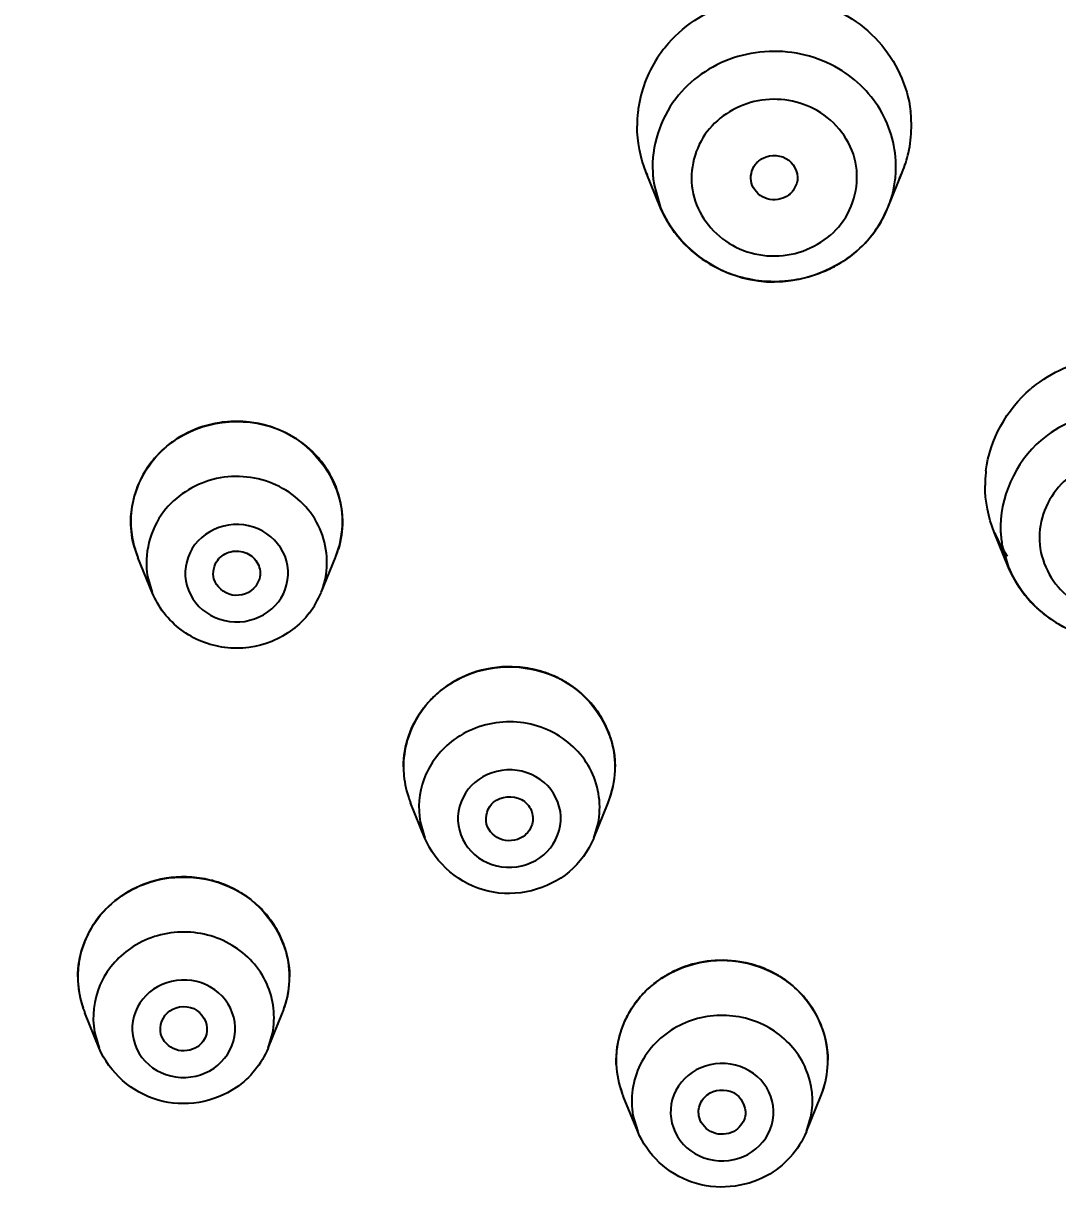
# Model space of a CAD drawing. Header units: millimetres. Extents: x 13495 to 14291, y -4366 to -3315.
# Drawn here: x 13882.07 to 13885.37, y -3792.298 to -3788.518 of the extents above; entities that cross this region are included whole.
import ezdxf

# ---------------------------------------------------------------- set-up
doc = ezdxf.new("R2010")
doc.units = ezdxf.units.MM
doc.header["$LTSCALE"] = 0.1
doc.layers.get('0').update_dxf_attribs({"lineweight": 15})
doc.layers.add('1', color=7, linetype='Continuous')
doc.styles.add('ARIAL', font='arial.ttf')
doc.dimstyles.new('사본 ISO-25', dxfattribs={"dimtxt": 4, "dimasz": 3.5, "dimexe": 0.5, "dimexo": 0.625, "dimgap": 1.5, "dimtad": 1, "dimtih": 1, "dimtoh": 1, "dimdec": 1, "dimlfac": 4, "dimdsep": 46, "dimtxsty": 'ARIAL', "dimcen": 0, "dimclrd": 3, "dimclre": 3, "dimclrt": 3, "dimadec": 1, "dimazin": 0, "dimtfac": 1, "dimtdec": 1, "dimtmove": 0, "dimatfit": 3, "dimfxl": 1.25, "dimtfill": 1, "dimarcsym": 0})

# ---------------------------------------------------------------- blocks, each defined once
blk = doc.blocks.new('*D104')
at = {"color": 3, "lineweight": -2, "transparency": 16777216}
for p, q in [((13864.184, -3793.8186), (13864.184, -3773.2593)), ((13894.2885, -3793.9819), (13894.2885, -3773.2593)), ((13867.684, -3773.7593), (13890.7885, -3773.7593))]:
    blk.add_line(p, q, dxfattribs=at)
at = {"color": 3, "transparency": 16777216}
for points in [[(13867.684, -3773.176), (13867.684, -3774.3427), (13864.184, -3773.7593)], [(13890.7885, -3773.176), (13890.7885, -3774.3427), (13894.2885, -3773.7593)]]:
    blk.add_solid(points, dxfattribs=at)
at = {"layer": 'Defpoints', "color": 0, "transparency": 16777216}
for p in [(13894.2885, -3773.7593), (13864.184, -3794.4436), (13894.2885, -3794.6069)]:
    blk.add_point(p, dxfattribs=at)
at = {"color": 3, "transparency": 16777216, "insert": (13879.2363, -3770.2511), "char_height": 4, "attachment_point": 5, "style": 'ARIAL', "bg_fill": 3, "box_fill_scale": 1.1, "bg_fill_color": 256, "bg_fill_true_color": 13158600, "bg_fill_transparency": 0}
blk.add_mtext('{\\fISOCPEUR|b0|i0|c0|p34;%%C}121', dxfattribs=at)

msp = doc.modelspace()

# ---------------------------------------------------------------- linework, layer by layer
at = {"layer": '1', "color": 7, "linetype": 'Continuous'}
for p, q in [((13884.1036, -3789.1049), (13884.0576, -3788.9923)), ((13884.829, -3789.1049), (13884.875, -3788.9923)), ((13884.0834, -3789.0362), (13884.1036, -3789.1049)), ((13884.5388, -3789.0269), (13884.527, -3789.0505)), ((13885.2145, -3790.2526), (13885.1685, -3790.1399)), ((13885.1943, -3790.1839), (13885.2145, -3790.2526)), ((13882.4806, -3790.3334), (13882.4346, -3790.2208)), ((13883.0194, -3790.3334), (13883.0653, -3790.2208)), ((13882.4655, -3790.2818), (13882.4806, -3790.3334)), ((13882.8226, -3790.2892), (13882.8107, -3790.313)), ((13883.3511, -3791.1164), (13883.3052, -3791.0038)), ((13883.8899, -3791.1164), (13883.9358, -3791.0038)), ((13883.336, -3791.0648), (13883.3511, -3791.1164)), ((13883.8899, -3791.1164), (13883.904, -3791.0697)), ((13882.3114, -3791.7871), (13882.2655, -3791.6745)), ((13882.8502, -3791.7871), (13882.8962, -3791.6745)), ((13882.2963, -3791.7355), (13882.3114, -3791.7871)), ((13882.8502, -3791.7871), (13882.8643, -3791.7404)), ((13883.962, -3791.8392), (13883.9617, -3791.8259)), ((13884.0303, -3792.0533), (13883.9843, -3791.9406)), ((13884.569, -3792.0533), (13884.615, -3791.9406)), ((13884.0152, -3792.0016), (13884.0303, -3792.0533)), ((13884.569, -3792.0533), (13884.5832, -3792.0065))]:
    msp.add_line(p, q, dxfattribs=at)
for centre, radius, start, end in [((13884.437, -3788.8505), 0.4101, 142.4224, 154.7075), ((13884.4376, -3788.8509), 0.4108, 140.9967, 142.4314), ((13884.4265, -3788.8452), 0.3984, 154.7491, 167.285), ((13884.4219, -3788.8438), 0.3935, 167.3302, 173.5655), ((13884.5109, -3788.844), 0.3934, 5.8513, 6.9107), ((13884.4195, -3788.8436), 0.3911, 173.5618, 179.9899), ((13884.5143, -3788.8437), 0.3899, 1.2382, 5.857), ((13884.5189, -3788.8435), 0.3853, 0.0006, 1.232), ((13884.5109, -3788.8433), 0.3933, 347.3333, 359.1559), ((13884.5161, -3788.8435), 0.3881, 359.181, 359.9998), ((13884.5075, -3788.8423), 0.3968, 337.7993, 347.3044), ((13884.4273, -3788.8415), 0.3992, 202.1949, 203.4236), ((13884.4252, -3788.973), 0.3476, 183.044, 190.483), ((13884.5072, -3788.973), 0.3478, 348.6955, 356.9459), ((13884.5043, -3788.841), 0.4003, 334.7523, 337.8043), ((13884.5027, -3788.9718), 0.3525, 337.8045, 348.6511), ((13884.484, -3788.9637), 0.3727, 322.4345, 337.7401), ((13884.4981, -3788.9699), 0.3574, 331.5216, 337.7986), ((13884.4912, -3788.966), 0.3653, 322.4253, 330.4578), ((13884.4959, -3788.9687), 0.3598, 330.4747, 331.5259), ((13884.4473, -3788.9614), 0.3728, 218.3486, 224.4155), ((13884.4779, -3788.9539), 0.3833, 304.2035, 318.2663), ((13884.4885, -3788.9639), 0.3687, 318.3178, 322.4231), ((13884.4717, -3788.9444), 0.3946, 294.6529, 304.177), ((13884.4638, -3788.9385), 0.4012, 241.7041, 252.2112), ((13884.4655, -3788.9336), 0.4063, 252.196, 258.9566), ((13884.4663, -3788.9297), 0.4103, 276.2922, 286.8175), ((13884.4686, -3788.9379), 0.4018, 286.8358, 294.6572), ((13884.4664, -3788.9279), 0.4121, 258.9809, 269.8415), ((13884.4664, -3788.9301), 0.41, 269.8444, 276.2868), ((13885.5605, -3790.0087), 0.4265, 129.1, 130.3793), ((13882.7499, -3790.1433), 0.3565, 96.2328, 101.2722), ((13882.75, -3790.1454), 0.3586, 83.6312, 96.213), ((13882.75, -3790.144), 0.3572, 78.6198, 83.6174), ((13882.766, -3790.1165), 0.3247, 38.3459, 43.6704), ((13882.7318, -3790.1147), 0.322, 139.1737, 142.4285), ((13882.7341, -3790.1167), 0.325, 137.5862, 139.1765), ((13882.7725, -3790.1114), 0.3165, 24.6874, 38.3585), ((13885.5291, -3789.9913), 0.3899, 173.9534, 179.9875), ((13885.5328, -3789.9916), 0.3935, 173.0803, 173.9615), ((13882.7171, -3790.1066), 0.3051, 160.131, 174.8733), ((13882.7178, -3790.1069), 0.3059, 158.7364, 160.1227), ((13882.7795, -3790.1078), 0.3087, 19.0762, 24.6241), ((13882.7131, -3790.1059), 0.3011, 174.9279, 177.9099), ((13882.7147, -3790.106), 0.3026, 177.913, 191.4081), ((13885.5391, -3789.9887), 0.4002, 202.1981, 203.2355), ((13885.5452, -3789.9858), 0.407, 203.2699, 214.6022), ((13885.5364, -3790.1205), 0.3479, 183.0216, 190.4852), ((13882.7177, -3790.1052), 0.3057, 191.4393, 200.3945), ((13882.7178, -3790.1054), 0.3057, 196.2159, 201.1461), ((13882.7818, -3790.1053), 0.3061, 338.9703, 343.307), ((13882.7205, -3790.1042), 0.3087, 200.3844, 201.675), ((13882.7209, -3790.104), 0.3091, 201.6748, 202.1866), ((13882.7801, -3790.1044), 0.3081, 337.8051, 338.4154), ((13882.7804, -3790.1045), 0.3077, 338.4153, 339.6021), ((13885.5485, -3790.1161), 0.3607, 202.2227, 215.021), ((13882.777, -3790.2345), 0.2618, 337.8044, 348.5082), ((13882.7608, -3790.2277), 0.2793, 322.4401, 337.7456), ((13885.5574, -3790.1097), 0.3718, 215.0418, 224.2112), ((13885.5631, -3790.1041), 0.3797, 224.2233, 231.5897), ((13885.5707, -3790.0943), 0.3921, 231.6071, 242.5432), ((13883.6205, -3790.9273), 0.3575, 85.8821, 107.001), ((13883.6206, -3790.9261), 0.3563, 75.0955, 85.8853), ((13883.6213, -3790.9228), 0.353, 68.9709, 75.0712), ((13883.624, -3790.9161), 0.3457, 58.8036, 68.9793), ((13883.6073, -3790.9021), 0.3286, 130.3819, 137.8515), ((13883.6113, -3790.907), 0.335, 125.4005, 130.3711), ((13883.6132, -3790.9096), 0.3382, 124.0082, 125.4071), ((13883.6273, -3790.9102), 0.3389, 52.3061, 58.7759), ((13883.6328, -3790.9031), 0.3299, 41.8087, 52.3061), ((13883.6035, -3790.8987), 0.3235, 137.8472, 144.0628), ((13883.6381, -3790.8982), 0.3227, 35.3069, 41.7831), ((13883.5961, -3790.8933), 0.3143, 144.0731, 156.9527), ((13883.645, -3790.8933), 0.3143, 23.5727, 35.301), ((13883.5876, -3790.8895), 0.3051, 161.5669, 178.6553), ((13883.5899, -3790.8904), 0.3075, 156.9944, 161.5366), ((13883.6511, -3790.8904), 0.3076, 17.8122, 23.5397), ((13883.6535, -3790.8894), 0.3049, 0.0773, 17.773), ((13883.5823, -3790.889), 0.2997, 178.7271, 179.418), ((13883.5827, -3790.889), 0.3001, 179.418, 179.9838), ((13883.5839, -3790.889), 0.3013, 179.9861, 183.7384), ((13883.5872, -3790.8886), 0.3046, 180.0728, 183.7764), ((13883.5873, -3790.8885), 0.3048, 183.7764, 198.3913), ((13883.6538, -3790.8886), 0.3046, 340.9362, 359.928), ((13883.5895, -3790.8877), 0.3071, 198.4124, 199.9471), ((13883.5872, -3790.8886), 0.3046, 198.3913, 199.037), ((13883.6514, -3790.8878), 0.3072, 337.8077, 340.3602), ((13883.6528, -3790.8883), 0.3057, 340.3615, 341.2681), ((13883.591, -3790.8872), 0.3087, 199.9476, 202.1975), ((13882.5808, -3791.5979), 0.3575, 85.8821, 107.001), ((13882.5809, -3791.5968), 0.3563, 75.0955, 85.8853), ((13882.5816, -3791.5935), 0.353, 68.9709, 75.0712), ((13882.5843, -3791.5868), 0.3457, 58.8036, 68.9793), ((13882.5877, -3791.5809), 0.3389, 52.3061, 58.7759), ((13882.571, -3791.5767), 0.3338, 124.4601, 125.3248), ((13882.5932, -3791.5738), 0.3299, 41.8087, 52.3061), ((13882.5597, -3791.5662), 0.3184, 141.5628, 147.388), ((13882.5984, -3791.5689), 0.3227, 35.3069, 41.7831), ((13882.5546, -3791.563), 0.3123, 147.3762, 159.1692), ((13882.6053, -3791.564), 0.3143, 23.5727, 35.301), ((13882.6114, -3791.5611), 0.3076, 17.8122, 23.5397), ((13882.5497, -3791.5608), 0.307, 159.2186, 166.1357), ((13882.6138, -3791.5601), 0.3049, 0.0773, 17.773), ((13882.5462, -3791.56), 0.3034, 166.1342, 174.2641), ((13884.2995, -3791.8621), 0.3555, 95.6749, 111.3868), ((13884.2996, -3791.8658), 0.3591, 78.8668, 95.6313), ((13884.3002, -3791.8606), 0.3539, 73.3809, 78.8138), ((13884.3017, -3791.8559), 0.349, 61.7328, 73.3921), ((13882.5454, -3791.5596), 0.3025, 177.3923, 191.4138), ((13882.5435, -3791.5596), 0.3006, 174.2837, 177.3863), ((13884.2936, -3791.8481), 0.3402, 118.6074, 123.7392), ((13884.2966, -3791.8538), 0.3466, 112.2448, 118.5928), ((13884.2975, -3791.8559), 0.3489, 111.4559, 112.2523), ((13884.3048, -3791.8497), 0.3421, 55.2983, 61.695), ((13882.5475, -3791.5593), 0.3046, 180.0727, 199.037), ((13882.6142, -3791.5593), 0.3046, 340.9362, 359.928), ((13882.6138, -3791.5593), 0.305, 341.8094, 359.9205), ((13884.2852, -3791.8378), 0.3269, 130.782, 139.9492), ((13884.2919, -3791.8457), 0.3373, 123.7297, 130.7775), ((13884.3103, -3791.8418), 0.3324, 43.9312, 55.3052), ((13882.5473, -3791.5592), 0.3044, 191.4294, 197.4294), ((13884.28, -3791.8334), 0.3201, 139.9662, 147.1702), ((13884.3157, -3791.8363), 0.3247, 37.2705, 43.8937), ((13882.5504, -3791.5582), 0.3078, 197.4246, 200.4256), ((13882.5516, -3791.5578), 0.309, 200.4247, 202.1859), ((13882.6106, -3791.558), 0.3084, 337.8059, 339.894), ((13882.6119, -3791.5585), 0.307, 339.8941, 341.7736), ((13884.2741, -3791.8295), 0.3131, 147.1842, 156.8417), ((13884.3229, -3791.8308), 0.3157, 24.8048, 37.2669), ((13884.2695, -3791.8274), 0.308, 156.854, 164.0132), ((13884.3295, -3791.8275), 0.3083, 18.8078, 24.7639), ((13884.2653, -3791.8261), 0.3036, 164.0382, 174.4585), ((13884.264, -3791.8259), 0.3023, 174.469, 180.0184), ((13884.2625, -3791.8259), 0.3008, 180.0226, 181.107), ((13884.2619, -3791.8259), 0.3002, 181.1069, 182.5412), ((13884.3329, -3791.8255), 0.3047, 342.6746, 359.9296), ((13884.267, -3791.8254), 0.3053, 196.5145, 200.2832), ((13884.2691, -3791.8244), 0.3076, 200.5387, 202.2038), ((13884.3321, -3791.8252), 0.3056, 337.831, 344.6005), ((13884.3303, -3791.8244), 0.3075, 337.7994, 341.4927), ((13884.3325, -3791.8252), 0.3051, 341.4961, 342.6457)]:
    msp.add_arc(centre, radius, start, end, dxfattribs=at)
for points, knots in [([(13871.2498, -3782.8814), (13872.3544, -3782.204), (13874.7631, -3781.1316), (13878.6612, -3780.4901), (13882.6022, -3780.8428), (13886.3068, -3782.1679), (13889.5137, -3784.3745), (13891.992, -3787.3122), (13893.5588, -3790.7703), (13893.9167, -3793.2694), (13893.9167, -3794.5069)], [0, 0, 0, 0, 0.126491, 0.254042, 0.381737, 0.50862, 0.633952, 0.757411, 0.879197, 1, 1, 1, 1]), ([(13864.63, -3793.2566), (13864.7985, -3791.5486), (13865.8389, -3788.1363), (13869.2264, -3783.9757), (13873.9583, -3781.2677), (13879.388, -3780.3626), (13884.7984, -3781.3675), (13889.4745, -3784.1631), (13892.7757, -3788.3871), (13893.7443, -3791.8176), (13893.8773, -3793.5278)], [0, 0, 0, 0, 0.121767, 0.245638, 0.372075, 0.500191, 0.628257, 0.75457, 0.878307, 1, 1, 1, 1]), ([(13890.4964, -3803.3838), (13891.7025, -3802.0103), (13893.5812, -3798.7628), (13894.181, -3793.1935), (13892.4539, -3787.8406), (13888.6966, -3783.5616), (13883.5237, -3780.9851), (13877.7181, -3780.471), (13872.142, -3782.0794), (13869.0826, -3784.4668), (13867.869, -3785.8853)], [0, 0, 0, 0, 0.12306, 0.244548, 0.366574, 0.490907, 0.617911, 0.74639, 0.874326, 1, 1, 1, 1]), ([(13865.5061, -3794.0538), (13865.5699, -3792.7498), (13866.1258, -3790.1294), (13868.1502, -3786.6444), (13871.1731, -3783.8917), (13874.9145, -3782.1166), (13879.0382, -3781.4684), (13883.1805, -3782.0032), (13886.9724, -3783.6719), (13889.0646, -3785.4698), (13889.9385, -3786.4918)], [0, 0, 0, 0, 0.120916, 0.24321, 0.36755, 0.493861, 0.621392, 0.748983, 0.875454, 1, 1, 1, 1]), ([(13892.7719, -3794.0552), (13892.7069, -3792.7184), (13892.1186, -3790.0303), (13889.9707, -3786.491), (13886.7787, -3783.7586), (13882.8617, -3782.0957), (13878.5994, -3781.6522), (13874.3976, -3782.4698), (13870.6614, -3784.4699), (13868.7005, -3786.497), (13867.9181, -3787.6229)], [0, 0, 0, 0, 0.121003, 0.243481, 0.36811, 0.494728, 0.622437, 0.749946, 0.876036, 1, 1, 1, 1]), ([(13884.1184, -3788.5923), (13884.1711, -3788.5272), (13884.3214, -3788.4269), (13884.5875, -3788.421), (13884.8162, -3788.5544), (13884.8916, -3788.7158), (13884.9014, -3788.7967)], [0, 0, 0, 0, 0.250449, 0.505541, 0.756653, 1, 1, 1, 1]), ([(13884.8545, -3788.9915), (13884.8579, -3788.9271), (13884.8267, -3788.7921), (13884.7289, -3788.6949), (13884.672, -3788.6614)], [0, 0, 0, 0, 0.493966, 1, 1, 1, 1]), ([(13884.6035, -3788.7951), (13884.548, -3788.7633), (13884.4107, -3788.7397), (13884.2907, -3788.8119), (13884.2522, -3788.8619)], [0, 0, 0, 0, 0.503567, 1, 1, 1, 1]), ([(13884.6804, -3789.1558), (13884.7213, -3789.1026), (13884.7589, -3788.9509), (13884.6628, -3788.8291), (13884.6035, -3788.7951)], [0, 0, 0, 0, 0.495795, 1, 1, 1, 1]), ([(13884.2522, -3788.8619), (13884.2132, -3788.9127), (13884.1754, -3789.0547), (13884.2983, -3789.2351), (13884.5101, -3789.2823), (13884.6398, -3789.2085), (13884.6804, -3789.1558)], [0, 0, 0, 0, 0.243617, 0.490402, 0.746717, 1, 1, 1, 1]), ([(13884.4056, -3788.9672), (13884.409, -3788.9629), (13884.4168, -3788.9548), (13884.4262, -3788.9487), (13884.4312, -3788.9463)], [0, 0, 0, 0, 0.494915, 1, 1, 1, 1]), ([(13884.4312, -3788.9463), (13884.4557, -3788.9342), (13884.5228, -3788.9369), (13884.5453, -3789.0017), (13884.5386, -3789.0268)], [0, 0, 0, 0, 0.511847, 1, 1, 1, 1]), ([(13884.5014, -3789.0715), (13884.4819, -3789.0811), (13884.433, -3789.0839), (13884.3991, -3789.0471), (13884.3937, -3789.0267)], [0, 0, 0, 0, 0.507877, 1, 1, 1, 1]), ([(13884.527, -3789.0505), (13884.5236, -3789.0549), (13884.5158, -3789.0629), (13884.5064, -3789.069), (13884.5014, -3789.0715)], [0, 0, 0, 0, 0.494915, 1, 1, 1, 1]), ([(13884.7795, -3789.191), (13884.6996, -3789.2948), (13884.4069, -3789.4194), (13884.1528, -3789.2254), (13884.1036, -3789.1049)], [0, 0, 0, 0, 0.501622, 1, 1, 1, 1]), ([(13885.2915, -3789.6777), (13885.3515, -3789.6289), (13885.5015, -3789.5628), (13885.7423, -3789.5863), (13885.9394, -3789.7229), (13886.0033, -3789.8703), (13886.0123, -3789.9442)], [0, 0, 0, 0, 0.252446, 0.507211, 0.757116, 1, 1, 1, 1]), ([(13882.581, -3789.8296), (13882.6799, -3789.7756), (13882.9454, -3789.7676), (13883.0879, -3789.998), (13883.0879, -3790.106)], [0, 0, 0, 0, 0.510539, 1, 1, 1, 1]), ([(13882.412, -3790.106), (13882.412, -3790.0238), (13882.4647, -3789.9078), (13882.5557, -3789.8434), (13882.581, -3789.8296)], [0, 0, 0, 0, 0.740468, 1, 1, 1, 1]), ([(13883.0335, -3790.2867), (13883.0455, -3790.2276), (13883.0241, -3790.0942), (13882.8708, -3789.9651), (13882.6702, -3789.9512), (13882.5546, -3790.0255), (13882.5164, -3790.0751)], [0, 0, 0, 0, 0.242338, 0.492116, 0.748278, 1, 1, 1, 1]), ([(13885.4001, -3789.9708), (13885.351, -3790.0125), (13885.2826, -3790.1421), (13885.3629, -3790.3454), (13885.562, -3790.4326), (13885.7032, -3790.3858), (13885.7543, -3790.3423)], [0, 0, 0, 0, 0.245523, 0.489964, 0.744454, 1, 1, 1, 1]), ([(13882.8832, -3790.3628), (13882.9075, -3790.3312), (13882.9309, -3790.2428), (13882.8545, -3790.1306), (13882.7227, -3790.1013), (13882.642, -3790.1471), (13882.6168, -3790.1799)], [0, 0, 0, 0, 0.243621, 0.490404, 0.746718, 1, 1, 1, 1]), ([(13882.6168, -3790.1799), (13882.5925, -3790.2115), (13882.569, -3790.2999), (13882.6455, -3790.4121), (13882.7772, -3790.4414), (13882.858, -3790.3956), (13882.8832, -3790.3628)], [0, 0, 0, 0, 0.243621, 0.490404, 0.746718, 1, 1, 1, 1]), ([(13882.6893, -3790.2297), (13882.6995, -3790.2165), (13882.7305, -3790.1969), (13882.7838, -3790.2019), (13882.8233, -3790.2379), (13882.8268, -3790.2738), (13882.8226, -3790.2892)], [0, 0, 0, 0, 0.252048, 0.5083, 0.757665, 1, 1, 1, 1]), ([(13885.8353, -3790.3965), (13885.7442, -3790.4739), (13885.4742, -3790.543), (13885.2592, -3790.3621), (13885.2145, -3790.2526)], [0, 0, 0, 0, 0.502612, 1, 1, 1, 1]), ([(13882.8107, -3790.313), (13882.7945, -3790.334), (13882.7337, -3790.3579), (13882.6844, -3790.3144), (13882.6774, -3790.2892)], [0, 0, 0, 0, 0.50459, 1, 1, 1, 1]), ([(13882.9823, -3790.3979), (13882.9517, -3790.4377), (13882.8669, -3790.5017), (13882.7108, -3790.5215), (13882.5646, -3790.4634), (13882.4994, -3790.3796), (13882.4806, -3790.3334)], [0, 0, 0, 0, 0.249602, 0.500919, 0.751592, 1, 1, 1, 1]), ([(13883.5161, -3790.5854), (13883.6137, -3790.5555), (13883.8447, -3790.583), (13883.9584, -3790.7912), (13883.9584, -3790.889)], [0, 0, 0, 0, 0.510854, 1, 1, 1, 1]), ([(13883.2826, -3790.889), (13883.2826, -3790.8229), (13883.3302, -3790.6851), (13883.4508, -3790.6055), (13883.5161, -3790.5854)], [0, 0, 0, 0, 0.491919, 1, 1, 1, 1]), ([(13883.904, -3791.0697), (13883.9151, -3791.015), (13883.8992, -3790.8931), (13883.769, -3790.7641), (13883.5878, -3790.7293), (13883.4719, -3790.7779), (13883.4273, -3790.8158)], [0, 0, 0, 0, 0.24212, 0.490664, 0.746217, 1, 1, 1, 1]), ([(13883.4273, -3790.8158), (13883.3921, -3790.8457), (13883.336, -3790.9239), (13883.3279, -3791.0201), (13883.336, -3791.0648)], [0, 0, 0, 0, 0.504432, 1, 1, 1, 1]), ([(13883.7307, -3791.1699), (13883.7612, -3791.1439), (13883.8038, -3791.0633), (13883.7538, -3790.9369), (13883.63, -3790.8826), (13883.5421, -3790.9117), (13883.5103, -3790.9388)], [0, 0, 0, 0, 0.245527, 0.489967, 0.744455, 1, 1, 1, 1]), ([(13883.5103, -3790.9388), (13883.4798, -3790.9648), (13883.4372, -3791.0454), (13883.4872, -3791.1719), (13883.611, -3791.2261), (13883.6989, -3791.197), (13883.7307, -3791.1699)], [0, 0, 0, 0, 0.245527, 0.489967, 0.744455, 1, 1, 1, 1]), ([(13883.5703, -3791.0017), (13883.593, -3790.9824), (13883.6523, -3790.9776), (13883.6945, -3791.0252), (13883.697, -3791.0579), (13883.6931, -3791.0722)], [0, 0, 0, 0, 0.498002, 0.752095, 1, 1, 1, 1]), ([(13883.6707, -3791.107), (13883.6521, -3791.1228), (13883.596, -3791.1358), (13883.5542, -3791.0951), (13883.5479, -3791.0721)], [0, 0, 0, 0, 0.506561, 1, 1, 1, 1]), ([(13883.8117, -3791.2241), (13883.7441, -3791.2815), (13883.5434, -3791.3329), (13883.3843, -3791.1979), (13883.3511, -3791.1164)], [0, 0, 0, 0, 0.50193, 1, 1, 1, 1]), ([(13882.2429, -3791.5597), (13882.2429, -3791.4936), (13882.2906, -3791.3558), (13882.4111, -3791.2762), (13882.4764, -3791.2561)], [0, 0, 0, 0, 0.491919, 1, 1, 1, 1]), ([(13882.4764, -3791.2561), (13882.574, -3791.2261), (13882.805, -3791.2537), (13882.9188, -3791.4619), (13882.9188, -3791.5597)], [0, 0, 0, 0, 0.510854, 1, 1, 1, 1]), ([(13882.8643, -3791.7404), (13882.875, -3791.688), (13882.8614, -3791.5717), (13882.7425, -3791.4438), (13882.5717, -3791.4), (13882.4575, -3791.4366), (13882.4111, -3791.4685)], [0, 0, 0, 0, 0.242112, 0.490134, 0.74531, 1, 1, 1, 1]), ([(13882.4111, -3791.4685), (13882.369, -3791.4974), (13882.2994, -3791.5791), (13882.2873, -3791.6863), (13882.2963, -3791.7355)], [0, 0, 0, 0, 0.505438, 1, 1, 1, 1]), ([(13883.9617, -3791.8259), (13883.9617, -3791.749), (13884.028, -3791.5875), (13884.1849, -3791.5163), (13884.2643, -3791.5084)], [0, 0, 0, 0, 0.490475, 1, 1, 1, 1]), ([(13884.2643, -3791.5084), (13884.355, -3791.4994), (13884.5493, -3791.5533), (13884.6376, -3791.7384), (13884.6376, -3791.8259)], [0, 0, 0, 0, 0.510491, 1, 1, 1, 1]), ([(13882.6776, -3791.8509), (13882.7108, -3791.828), (13882.7619, -3791.7527), (13882.7266, -3791.6213), (13882.6086, -3791.555), (13882.5186, -3791.5755), (13882.484, -3791.5992)], [0, 0, 0, 0, 0.246795, 0.490404, 0.743662, 1, 1, 1, 1]), ([(13882.484, -3791.5992), (13882.4508, -3791.622), (13882.3997, -3791.6974), (13882.435, -3791.8287), (13882.553, -3791.8951), (13882.6431, -3791.8746), (13882.6776, -3791.8509)], [0, 0, 0, 0, 0.246795, 0.490404, 0.743662, 1, 1, 1, 1]), ([(13882.5367, -3791.6677), (13882.5605, -3791.6514), (13882.6331, -3791.6474), (13882.6607, -3791.7165), (13882.6534, -3791.7429)], [0, 0, 0, 0, 0.512417, 1, 1, 1, 1]), ([(13884.5832, -3792.0065), (13884.5934, -3791.9564), (13884.5821, -3791.8457), (13884.4739, -3791.7194), (13884.3141, -3791.6678), (13884.2027, -3791.6932), (13884.1553, -3791.7191)], [0, 0, 0, 0, 0.242175, 0.48975, 0.744521, 1, 1, 1, 1]), ([(13882.6249, -3791.7824), (13882.6057, -3791.7956), (13882.5524, -3791.8038), (13882.5143, -3791.7647), (13882.5082, -3791.7429)], [0, 0, 0, 0, 0.507286, 1, 1, 1, 1]), ([(13884.1553, -3791.7191), (13884.1061, -3791.7459), (13884.022, -3791.8296), (13884.0054, -3791.9479), (13884.0152, -3792.0016)], [0, 0, 0, 0, 0.506456, 1, 1, 1, 1]), ([(13882.7483, -3791.9129), (13882.6789, -3791.9605), (13882.4884, -3791.9941), (13882.343, -3791.8644), (13882.3114, -3791.7871)], [0, 0, 0, 0, 0.502196, 1, 1, 1, 1]), ([(13884.2173, -3791.8565), (13884.1817, -3791.8759), (13884.1228, -3791.9452), (13884.1429, -3792.0798), (13884.2537, -3792.1577), (13884.3451, -3792.146), (13884.382, -3792.1259)], [0, 0, 0, 0, 0.2482, 0.491261, 0.743142, 1, 1, 1, 1]), ([(13884.382, -3792.1259), (13884.4176, -3792.1065), (13884.4765, -3792.0372), (13884.4564, -3791.9026), (13884.3456, -3791.8247), (13884.2542, -3791.8364), (13884.2173, -3791.8565)], [0, 0, 0, 0, 0.2482, 0.491261, 0.743142, 1, 1, 1, 1]), ([(13884.2271, -3792.0091), (13884.223, -3791.9945), (13884.2254, -3791.9611), (13884.2485, -3791.9373), (13884.2621, -3791.9298)], [0, 0, 0, 0, 0.493555, 1, 1, 1, 1]), ([(13884.2621, -3791.9298), (13884.2865, -3791.9166), (13884.355, -3791.9179), (13884.3792, -3791.9836), (13884.3722, -3792.009)], [0, 0, 0, 0, 0.5126, 1, 1, 1, 1]), ([(13884.3371, -3792.0526), (13884.3177, -3792.0632), (13884.2675, -3792.0672), (13884.2328, -3792.0298), (13884.2271, -3792.0091)], [0, 0, 0, 0, 0.507873, 1, 1, 1, 1]), ([(13884.4418, -3792.1946), (13884.3718, -3792.2327), (13884.1926, -3792.2505), (13884.0601, -3792.1264), (13884.0303, -3792.0533)], [0, 0, 0, 0, 0.502398, 1, 1, 1, 1])]:
    msp.add_open_spline(points, degree=3, knots=knots, dxfattribs=at)
for points in [[(13884.5653, -3788.6179), (13884.491, -3788.5994), (13884.4084, -3788.6027), (13884.3358, -3788.6271)], [(13884.3358, -3788.6271), (13884.2995, -3788.6393), (13884.2646, -3788.6569), (13884.2334, -3788.679)], [(13884.672, -3788.6614), (13884.6389, -3788.6419), (13884.6026, -3788.6272), (13884.5653, -3788.6179)], [(13884.2334, -3788.679), (13884.2027, -3788.7007), (13884.1748, -3788.7273), (13884.1518, -3788.7571)], [(13884.1518, -3788.7571), (13884.1019, -3788.822), (13884.0738, -3788.9097), (13884.0781, -3788.9914)], [(13884.0576, -3788.9923), (13884.0386, -3788.9455), (13884.0284, -3788.8941), (13884.0284, -3788.8435)], [(13884.3937, -3789.0267), (13884.3886, -3789.0071), (13884.3933, -3788.9833), (13884.4056, -3788.9672)], [(13884.1036, -3789.1049), (13884.1164, -3789.1363), (13884.1339, -3789.1661), (13884.1549, -3789.1927)], [(13884.181, -3789.2223), (13884.208, -3789.2498), (13884.2396, -3789.2734), (13884.2736, -3789.2918)], [(13885.1421, -3789.9442), (13885.154, -3789.846), (13885.2088, -3789.7478), (13885.2842, -3789.6838)], [(13882.6802, -3789.7937), (13882.6457, -3789.8006), (13882.6119, -3789.8127), (13882.581, -3789.8296)], [(13883.0009, -3789.8922), (13882.9536, -3789.8427), (13882.8877, -3789.8074), (13882.8205, -3789.7938)], [(13885.4115, -3789.7885), (13885.3775, -3789.8036), (13885.3454, -3789.8237), (13885.3171, -3789.8477)], [(13882.581, -3789.8296), (13882.5487, -3789.8472), (13882.5189, -3789.8703), (13882.4941, -3789.8975)], [(13885.3171, -3789.8477), (13885.2364, -3789.9164), (13885.1834, -3790.033), (13885.189, -3790.1389)], [(13882.4766, -3789.9184), (13882.4585, -3789.9419), (13882.4435, -3789.9683), (13882.4328, -3789.9959)], [(13883.0879, -3790.106), (13883.0879, -3790.0725), (13883.0822, -3790.0386), (13883.0712, -3790.0069)], [(13885.1685, -3790.1399), (13885.1495, -3790.0931), (13885.1393, -3790.0417), (13885.1393, -3789.9912)], [(13882.5164, -3790.0751), (13882.4732, -3790.1314), (13882.4527, -3790.212), (13882.4655, -3790.2818)], [(13882.4242, -3790.1908), (13882.4162, -3790.1634), (13882.412, -3790.1346), (13882.412, -3790.106)], [(13883.0688, -3790.2118), (13883.0813, -3790.1782), (13883.0879, -3790.1418), (13883.0879, -3790.106)], [(13883.0879, -3790.106), (13883.0879, -3790.1354), (13883.0835, -3790.1651), (13883.075, -3790.1932)], [(13882.6774, -3790.2892), (13882.672, -3790.2697), (13882.677, -3790.2458), (13882.6893, -3790.2297)], [(13883.5161, -3790.5854), (13883.4836, -3790.5954), (13883.4522, -3790.6103), (13883.4241, -3790.6293)], [(13883.9423, -3790.9864), (13883.9529, -3790.9553), (13883.9584, -3790.9219), (13883.9584, -3790.889)], [(13883.5479, -3791.0721), (13883.5414, -3791.0484), (13883.5516, -3791.0177), (13883.5703, -3791.0017)], [(13883.6931, -3791.0722), (13883.6894, -3791.0855), (13883.6812, -3791.0981), (13883.6707, -3791.107)], [(13883.8899, -3791.1164), (13883.8731, -3791.1575), (13883.8454, -3791.1954), (13883.8117, -3791.2241)], [(13882.4764, -3791.2561), (13882.4431, -3791.2663), (13882.4109, -3791.2817), (13882.3822, -3791.3015)], [(13882.378, -3791.3043), (13882.3527, -3791.3223), (13882.3297, -3791.344), (13882.3104, -3791.3683)], [(13882.5082, -3791.7429), (13882.5011, -3791.7171), (13882.5146, -3791.6829), (13882.5367, -3791.6677)], [(13882.6534, -3791.7429), (13882.6491, -3791.7586), (13882.6383, -3791.7732), (13882.6249, -3791.7824)], [(13884.6376, -3791.8259), (13884.6376, -3791.7928), (13884.632, -3791.7594), (13884.6214, -3791.7281)], [(13882.8502, -3791.7871), (13882.8298, -3791.8371), (13882.7928, -3791.8824), (13882.7483, -3791.9129)], [(13883.962, -3791.8392), (13883.9634, -3791.8709), (13883.9699, -3791.9026), (13883.981, -3791.9323)], [(13884.3722, -3792.009), (13884.3673, -3792.027), (13884.3535, -3792.0436), (13884.3371, -3792.0526)], [(13884.569, -3792.0533), (13884.5451, -3792.112), (13884.4975, -3792.1642), (13884.4418, -3792.1946)]]:
    msp.add_open_spline(points, degree=3, dxfattribs=at)

# ---------------------------------------------------------------- next in the draw order: dimensions: what is measured, and where the dimension line sits
dim = msp.add_linear_dim(base=(13894.2885, -3773.7593), p1=(13864.184, -3794.4436), p2=(13894.2885, -3794.6069), text='{\\fISOCPEUR|b0|i0|c0|p34;%%C}121', dimstyle='사본 ISO-25')
dim.commit()
dim.dimension.update_dxf_attribs({"geometry": '*D104', "text_midpoint": (13879.2363, -3770.2511)})

doc.saveas('drawing.dxf')
